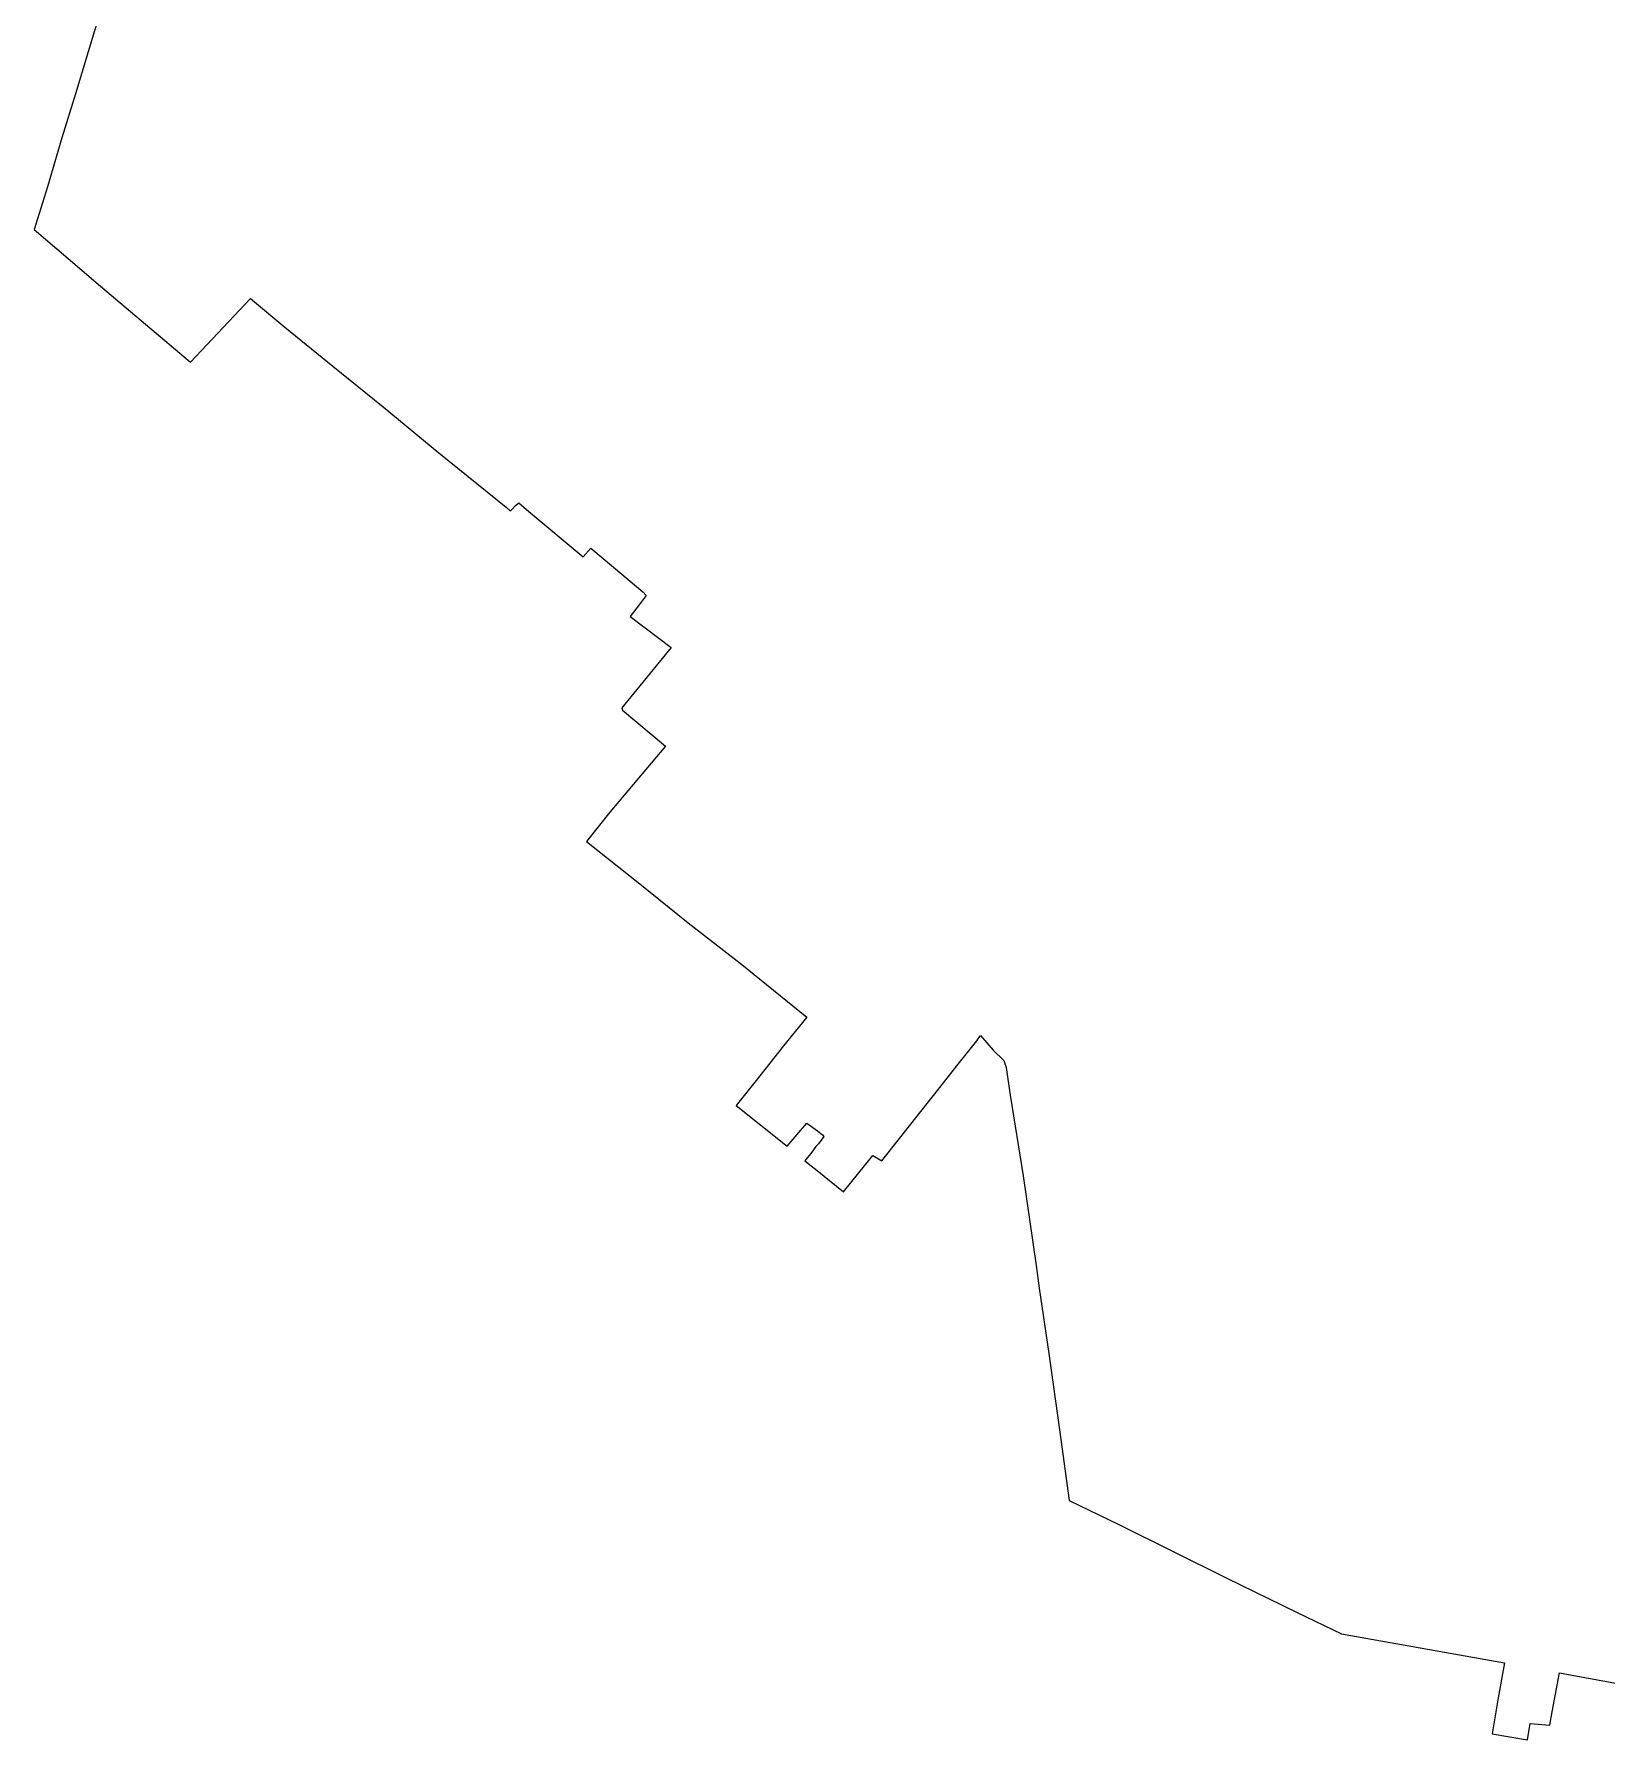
# Model space of a CAD drawing. Header units: inches. Extents: x -62624 to 51363, y -122611 to -15713.
# Drawn here: x -13895 to -12017, y -82005 to -79967 of the extents above; entities that cross this region are included whole.
import ezdxf

# ---------------------------------------------------------------- set-up
doc = ezdxf.new("R2010")
doc.units = ezdxf.units.IN
doc.header["$MEASUREMENT"] = 0

msp = doc.modelspace()

# ---------------------------------------------------------------- linework, layer by layer
msp.add_lwpolyline([(-13807.6, -79912.9), (-13845.4, -80038.8), (-13861.6, -80091.5), (-13878.7, -80150), (-13894.7, -80200.8), (-13854.1, -80235.5), (-13815.4, -80268.6), (-13708.1, -80359.2), (-13636.2, -80283.2), (-13595.2, -80317.5), (-13537.9, -80364.1), (-13477.9, -80412.5), (-13411.5, -80467.5), (-13331.2, -80532.6), (-13326.2, -80537), (-13325.3, -80536), (-13323.7, -80534.6), (-13320.2, -80531), (-13316.1, -80527.4), (-13303.9, -80537.8), (-13239, -80591.6), (-13230.2, -80581.5), (-13202.8, -80604.2), (-13167.9, -80633.6), (-13163.9, -80637.9), (-13171.2, -80647.6), (-13183.1, -80662.9), (-13134, -80700.2), (-13193.2, -80771.9), (-13192.1, -80774.7), (-13140.9, -80817.9), (-13207.5, -80896.7), (-13235.3, -80931.8), (-13171.5, -80982.4), (-13113.7, -81029), (-13051.8, -81077.2), (-12972.1, -81141.7), (-12999.9, -81175.6), (-13032.6, -81217.1), (-13056.6, -81247), (-12995.8, -81295.7), (-12972.3, -81268), (-12959.6, -81277.3), (-12953.6, -81282.2), (-12951.8, -81284.1), (-12958.4, -81293), (-12961.2, -81296.1), (-12966.2, -81302.9), (-12974.6, -81313.3), (-12966.8, -81319.2), (-12960, -81324.8), (-12928.4, -81350.1), (-12893.4, -81306.7), (-12882.6, -81313.3), (-12814.8, -81227.5), (-12791.5, -81197.5), (-12769.3, -81170), (-12764.8, -81163.3), (-12749.7, -81180.9), (-12736.9, -81193.5), (-12734.1, -81201.5), (-12729.3, -81234.8), (-12713.7, -81331.2), (-12698.5, -81438), (-12694.6, -81465.1), (-12683.1, -81543.3), (-12669.9, -81637.1), (-12659.1, -81719), (-12599.5, -81747.4), (-12471.7, -81811.4), (-12386.6, -81852.8), (-12334, -81878.1), (-12239.8, -81894.9), (-12139.3, -81912.9), (-12146.6, -81954.5), (-12154.1, -81997.4), (-12111.6, -82004.8), (-12108.5, -81985), (-12085, -81987.1), (-12082.1, -81971.2), (-12073.4, -81924.5), (-11922.2, -81952.4)])

doc.saveas('drawing.dxf')
